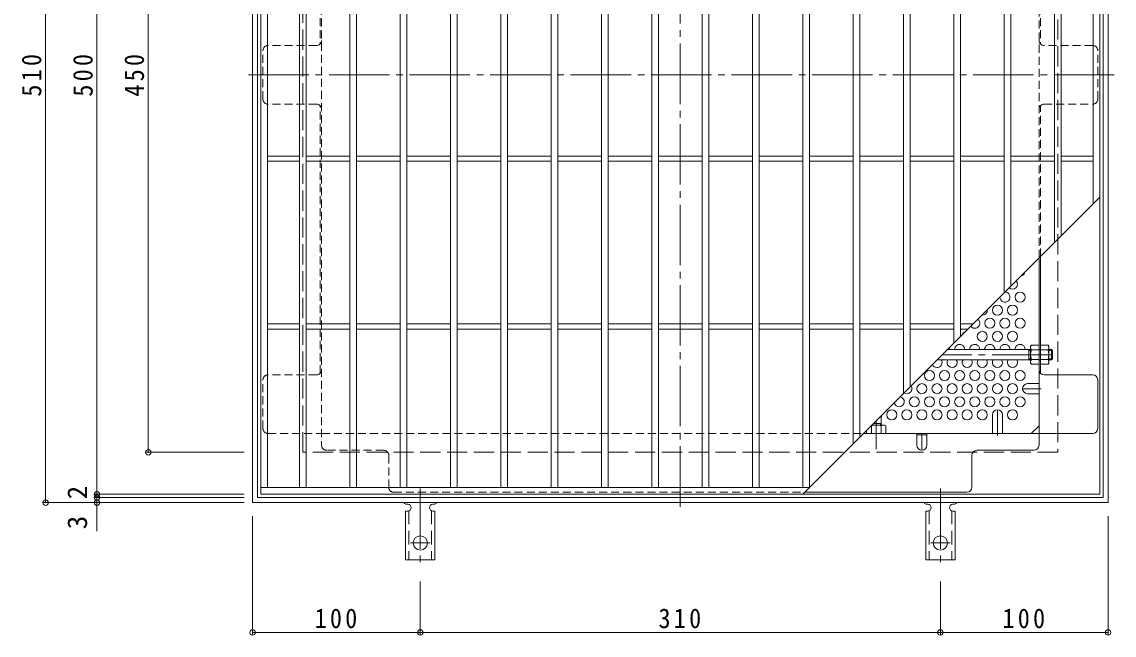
# Model space of a CAD drawing. Units: millimetres at full size, sheet at 1:4. Extents: x -744 to 1008, y -779 to 706.
# Drawn here: x -744 to -93, y -25 to 341 of the extents above; entities that cross this region are included whole.
import ezdxf
from ezdxf.enums import TextEntityAlignment as Align

# ---------------------------------------------------------------- set-up
doc = ezdxf.new("R2010")
doc.units = ezdxf.units.MM
doc.header["$LTSCALE"] = 4
doc.header["$PDMODE"] = 32
doc.header["$PDSIZE"] = 3.2
for name, pattern in [('CHAIN1', [8, 5, -1, 1, -1]), ('CHAIN2', [12, 9, -1, 1, -1]), ('DASHED1', [1.8, 1.2, -0.6]), ('DASHED2', [3, 2, -1]), ('DASHED3', [4, 3, -1])]:
    doc.linetypes.add(name, pattern=pattern)
for name, color, linetype, lineweight in [('A-1_躯体', 3, 'Continuous', 9), ('A-2_仕上', 3, 'Continuous', 9), ('A-4_その他', 7, 'Continuous', 9), ('A-6_寸法', 2, 'Continuous', 9), ('A-7_ハッチ', 2, 'Continuous', 9), ('A-8_記号', 2, 'Continuous', 9), ('A-A_ﾊｯﾁ-ﾜｸ', 3, 'Continuous', 9), ('A-B_ﾊｯﾁ', 2, 'Continuous', 9)]:
    doc.layers.add(name, color=color, linetype=linetype, lineweight=lineweight)
doc.styles.add('ＭＳ ゴシック', font='')
doc.styles.get('ＭＳ ゴシック').set_extended_font_data('MS Gothic')

msp = doc.modelspace()

# ---------------------------------------------------------------- linework, layer by layer
at = {"layer": 'A-1_躯体', "color": 2}
for p, q in [((-99.348, 560.989), (-99.348, 56.989)), ((-96.348, 563.989), (-96.348, 53.989)), ((-96.348, 53.989), (-606.348, 53.989)), ((-99.348, 56.989), (-603.349, 56.989))]:
    msp.add_line(p, q, dxfattribs=at)
at = {"layer": 'A-1_躯体', "color": 2, "linetype": 'DASHED3'}
for p, q in [((-126.348, 533.989), (-126.348, 83.989)), ((-126.348, 83.989), (-576.348, 83.989))]:
    msp.add_line(p, q, dxfattribs=at)
at = {"layer": 'A-1_躯体'}
for p, q in [((-142.548, 145.186), (-192.152, 145.186)), ((-143.548, 139.186), (-143.548, 145.186)), ((-143.548, 144.686), (-142.548, 144.686)), ((-130.048, 145.186), (-131.748, 145.186)), ((-131.748, 144.686), (-129.548, 144.686)), ((-130.048, 139.186), (-130.048, 145.186)), ((-130.048, 145.186), (-129.548, 144.686)), ((-129.548, 139.686), (-129.548, 144.686)), ((-142.548, 139.186), (-198.152, 139.186)), ((-143.548, 139.686), (-142.548, 139.686)), ((-131.748, 139.686), (-129.548, 139.686)), ((-130.048, 139.186), (-131.748, 139.186)), ((-130.048, 139.186), (-129.548, 139.686)), ((-231.548, 105.789), (-231.548, 100.186)), ((-237.048, 100.289), (-237.048, 100.186)), ((-236.152, 101.186), (-231.548, 101.186)), ((-232.048, 101.186), (-232.048, 100.186))]:
    msp.add_line(p, q, dxfattribs=at)
at = {"layer": 'A-1_躯体', "linetype": 'CHAIN2'}
for p, q in [((-129.548, 142.186), (-195.152, 142.186)), ((-234.548, 102.789), (-234.548, 85.953))]:
    msp.add_line(p, q, dxfattribs=at)
at = {"layer": 'A-1_躯体', "color": 2}
for points in [[(-606.348, 53.989), (-606.348, 563.989), (-96.348, 563.989)], [(-603.349, 56.989), (-603.349, 560.989), (-99.348, 560.989)]]:
    msp.add_lwpolyline(points, dxfattribs=at)
at = {"layer": 'A-1_躯体', "color": 2, "linetype": 'DASHED3'}
msp.add_lwpolyline([(-576.348, 83.989), (-576.348, 533.989), (-126.348, 533.989)], dxfattribs=at)
at = {"layer": 'A-2_仕上'}
for p, q in [((-601.348, 58.989), (-601.348, 558.989)), ((-597.348, 62.989), (-597.348, 554.989)), ((-578.349, 62.989), (-578.349, 554.989)), ((-574.349, 62.989), (-574.349, 554.989)), ((-548.349, 62.989), (-548.349, 554.989)), ((-544.349, 62.989), (-544.349, 554.989)), ((-518.349, 62.989), (-518.349, 554.989)), ((-514.349, 62.989), (-514.349, 554.989)), ((-488.348, 62.989), (-488.348, 554.989)), ((-484.349, 62.989), (-484.349, 554.989)), ((-458.348, 62.989), (-458.348, 554.989)), ((-454.348, 62.989), (-454.348, 554.989)), ((-428.348, 62.989), (-428.348, 554.989)), ((-424.348, 62.989), (-424.348, 554.989)), ((-398.348, 62.989), (-398.348, 554.989)), ((-394.348, 62.989), (-394.348, 554.989)), ((-368.348, 62.989), (-368.348, 554.989)), ((-364.348, 62.989), (-364.348, 554.989)), ((-338.348, 62.989), (-338.348, 554.989)), ((-334.348, 62.989), (-334.348, 554.989)), ((-308.348, 62.989), (-308.348, 554.989)), ((-304.348, 62.989), (-304.348, 554.989)), ((-278.348, 62.989), (-278.348, 554.989)), ((-274.348, 62.989), (-274.348, 554.989)), ((-248.348, 88.99), (-248.348, 554.989)), ((-244.348, 92.99), (-244.348, 554.989)), ((-218.347, 118.99), (-218.347, 554.989)), ((-214.348, 122.99), (-214.348, 554.989)), ((-188.347, 148.99), (-188.347, 554.989)), ((-184.347, 152.99), (-184.347, 554.989)), ((-158.347, 178.99), (-158.347, 554.989)), ((-154.347, 182.99), (-154.347, 554.989)), ((-128.347, 208.99), (-128.347, 554.989)), ((-124.347, 212.99), (-124.347, 554.989)), ((-105.348, 554.989), (-105.348, 231.989)), ((-101.348, 558.989), (-101.348, 58.989)), ((-597.348, 260.489), (-578.349, 260.489)), ((-574.349, 260.489), (-548.349, 260.489)), ((-544.349, 260.489), (-518.349, 260.489)), ((-514.349, 260.489), (-488.348, 260.489)), ((-484.349, 260.489), (-458.348, 260.489)), ((-454.348, 260.489), (-428.348, 260.489)), ((-424.348, 260.489), (-398.348, 260.489)), ((-394.348, 260.489), (-368.348, 260.489)), ((-364.348, 260.489), (-338.348, 260.489)), ((-334.348, 260.489), (-308.348, 260.489)), ((-304.348, 260.489), (-278.348, 260.489)), ((-274.348, 260.489), (-248.348, 260.489)), ((-244.348, 260.489), (-218.347, 260.489)), ((-214.348, 260.489), (-188.347, 260.489)), ((-184.347, 260.489), (-158.347, 260.489)), ((-154.347, 260.489), (-128.347, 260.489)), ((-105.348, 260.489), (-124.347, 260.489)), ((-597.348, 257.489), (-578.349, 257.489)), ((-574.349, 257.489), (-548.349, 257.489)), ((-544.349, 257.489), (-518.349, 257.489)), ((-514.349, 257.489), (-488.348, 257.489)), ((-484.349, 257.489), (-458.348, 257.489)), ((-454.348, 257.489), (-428.348, 257.489)), ((-424.348, 257.489), (-398.348, 257.489)), ((-394.348, 257.489), (-368.348, 257.489)), ((-364.348, 257.489), (-338.348, 257.489)), ((-334.348, 257.489), (-308.348, 257.489)), ((-304.348, 257.489), (-278.348, 257.489)), ((-274.348, 257.489), (-248.348, 257.489)), ((-244.348, 257.489), (-218.347, 257.489)), ((-214.348, 257.489), (-188.347, 257.489)), ((-184.347, 257.489), (-158.347, 257.489)), ((-154.347, 257.489), (-128.347, 257.489)), ((-105.348, 257.489), (-124.347, 257.489)), ((-101.348, 235.989), (-278.348, 58.989)), ((-101.348, 235.989), (-278.348, 58.989)), ((-597.348, 160.489), (-578.349, 160.489)), ((-597.348, 157.489), (-578.349, 157.489)), ((-574.349, 160.489), (-548.349, 160.489)), ((-574.349, 157.489), (-548.349, 157.489)), ((-544.349, 160.489), (-518.349, 160.489)), ((-544.349, 157.489), (-518.349, 157.489)), ((-514.349, 160.489), (-488.348, 160.489)), ((-514.349, 157.489), (-488.348, 157.489)), ((-484.349, 160.489), (-458.348, 160.489)), ((-484.349, 157.489), (-458.348, 157.489)), ((-454.348, 160.489), (-428.348, 160.489)), ((-454.348, 157.489), (-428.348, 157.489)), ((-424.348, 160.489), (-398.348, 160.489)), ((-424.348, 157.489), (-398.348, 157.489)), ((-394.348, 160.489), (-368.348, 160.489)), ((-394.348, 157.489), (-368.348, 157.489)), ((-364.348, 160.489), (-338.348, 160.489)), ((-364.348, 157.489), (-338.348, 157.489)), ((-334.348, 160.489), (-308.348, 160.489)), ((-334.348, 157.489), (-308.348, 157.489)), ((-304.348, 160.489), (-278.348, 160.489)), ((-304.348, 157.489), (-278.348, 157.489)), ((-274.348, 160.489), (-248.348, 160.489)), ((-274.348, 157.489), (-248.348, 157.489)), ((-244.348, 160.489), (-218.347, 160.489)), ((-244.348, 157.489), (-218.347, 157.489)), ((-214.348, 160.489), (-188.347, 160.489)), ((-214.348, 157.489), (-188.347, 157.489)), ((-184.347, 160.489), (-176.848, 160.489)), ((-184.347, 157.489), (-179.849, 157.489)), ((-601.348, 62.989), (-274.348, 62.989)), ((-101.348, 58.989), (-601.348, 58.989))]:
    msp.add_line(p, q, dxfattribs=at)
at = {"layer": 'A-4_その他'}
for p, q in [((-729.689, 563.989), (-729.689, 53.989)), ((-699.084, 558.989), (-699.084, 58.989)), ((-668.479, 533.989), (-668.479, 83.989)), ((-669.679, 83.989), (-611.349, 83.989)), ((-700.284, 58.989), (-611.349, 58.989)), ((-699.084, 58.989), (-699.084, 56.989)), ((-730.889, 53.989), (-611.349, 53.989)), ((-700.284, 56.989), (-611.349, 56.989)), ((-699.084, 56.989), (-699.084, 36.981)), ((-606.348, -24.588), (-606.348, 45.989)), ((-96.348, -24.588), (-96.348, 45.989)), ((-506.348, -24.588), (-506.348, 7.057)), ((-196.348, -24.588), (-196.348, 7.057)), ((-606.348, -23.388), (-506.348, -23.388)), ((-506.348, -23.388), (-196.348, -23.388)), ((-196.348, -23.388), (-96.348, -23.388))]:
    msp.add_line(p, q, dxfattribs=at)
for p in [(-668.479, 83.989), (-699.084, 58.989), (-729.689, 53.989), (-699.084, 56.989), (-699.084, 53.989), (-606.348, -23.388), (-506.348, -23.388), (-196.348, -23.388), (-96.348, -23.388)]:
    msp.add_point(p, dxfattribs=at)
at = {"layer": 'A-6_寸法'}
for centre in [(-148.848, 176.487), (-162.348, 168.693), (-153.348, 168.693), (-166.848, 160.899), (-157.848, 160.899), (-148.848, 160.899), (-171.348, 153.104), (-162.348, 153.104), (-153.348, 153.104), (-202.848, 129.722), (-193.848, 129.722), (-184.848, 129.722), (-175.848, 129.722), (-166.848, 129.722), (-157.848, 129.722), (-148.848, 129.722), (-207.348, 121.928), (-198.348, 121.928), (-189.348, 121.928), (-180.348, 121.928), (-171.348, 121.928), (-162.348, 121.928), (-153.348, 121.928), (-211.848, 114.133), (-202.848, 114.133), (-193.848, 114.133), (-184.848, 114.133), (-175.848, 114.133), (-166.848, 114.133), (-157.848, 114.133), (-148.848, 114.133), (-225.348, 106.339), (-216.348, 106.339), (-207.348, 106.339), (-198.348, 106.339), (-189.348, 106.339), (-180.348, 106.339), (-171.348, 106.339), (-153.348, 106.339)]:
    msp.add_circle(centre, 3, dxfattribs=at)
for centre, start, end in [((-148.848, 192.076), 282.70722, 347.29278), ((-153.348, 184.281), 228.9492, 41.0508), ((-157.848, 176.487), 179.96123, 90.03877), ((-175.848, 160.899), 216.99966, 53.00034), ((-171.348, 168.693), 264.58915, 5.41085), ((-180.348, 153.104), 111.29624, 158.70376), ((-193.848, 145.31), 357.61786, 19.58149), ((-184.848, 145.31), 357.61786, 182.38214), ((-175.848, 145.31), 357.61786, 182.38214), ((-166.848, 145.31), 357.61786, 182.38214), ((-157.848, 145.31), 357.61786, 182.38214), ((-148.848, 145.31), 357.61786, 182.38214), ((-198.348, 137.516), 204.68201, 33.81492), ((-189.348, 137.516), 146.18508, 33.81492), ((-180.348, 137.516), 146.18508, 33.81492), ((-171.348, 137.516), 146.18508, 33.81492), ((-162.348, 137.516), 146.18508, 33.81492), ((-153.348, 137.516), 146.18508, 33.81492), ((-216.348, 121.928), 237.77811, 32.22189), ((-220.848, 114.133), 191.26992, 78.73008), ((-234.348, 106.339), 338.96053, 352.85353)]:
    msp.add_arc(centre, 3, start, end, dxfattribs=at)
at = {"layer": 'A-7_ハッチ', "linetype": 'CHAIN2'}
for p, q in [((-351.348, 567.586), (-351.348, 50.392)), ((-92.751, 308.989), (-609.945, 308.989))]:
    msp.add_line(p, q, dxfattribs=at)
at = {"layer": 'A-7_ハッチ', "linetype": 'DASHED1'}
for p, q in [((-565.148, 529.793), (-565.148, 88.186)), ((-137.548, 199.789), (-137.548, 529.793)), ((-565.948, 486.831), (-565.948, 327.45)), ((-136.748, 486.836), (-136.748, 327.45)), ((-568.148, 326.489), (-597.152, 326.489)), ((-105.545, 326.489), (-134.548, 326.489)), ((-600.152, 294.489), (-600.152, 323.489)), ((-102.545, 294.489), (-102.545, 323.489)), ((-568.148, 291.489), (-597.152, 291.489)), ((-565.948, 131.147), (-565.948, 290.528)), ((-136.748, 200.589), (-136.748, 290.528)), ((-134.548, 291.489), (-105.545, 291.489)), ((-136.748, 145.186), (-137.548, 145.186)), ((-136.748, 138.986), (-137.548, 138.986)), ((-600.152, 98.186), (-600.152, 127.186)), ((-568.148, 130.186), (-597.152, 130.186)), ((-597.152, 95.186), (-565.148, 95.186)), ((-565.148, 95.186), (-242.152, 95.186)), ((-528.147, 85.186), (-562.148, 85.186)), ((-525.147, 82.186), (-525.147, 63.186)), ((-522.147, 60.186), (-277.152, 60.186))]:
    msp.add_line(p, q, dxfattribs=at)
at = {"layer": 'A-7_ハッチ'}
for p, q in [((-137.548, 88.186), (-137.548, 199.789)), ((-136.748, 131.147), (-136.748, 200.589)), ((-105.545, 130.186), (-134.548, 130.186)), ((-102.545, 98.186), (-102.545, 127.186)), ((-142.16, 95.186), (-137.548, 99.798)), ((-242.152, 95.186), (-105.545, 95.186)), ((-210.348, 94.386), (-204.348, 94.386)), ((-174.549, 85.186), (-140.548, 85.186)), ((-177.549, 63.186), (-177.549, 82.186)), ((-277.152, 60.186), (-180.549, 60.186))]:
    msp.add_line(p, q, dxfattribs=at)
at = {"layer": 'A-7_ハッチ', "linetype": 'DASHED1'}
for centre, start, end in [((-597.152, 323.489), 90, 180), ((-568.148, 329.489), 270, 0), ((-134.548, 329.489), 180, 270), ((-105.545, 323.489), 0, 90), ((-597.152, 294.489), 180, 270), ((-105.545, 294.489), 270, 0), ((-568.148, 288.489), 0, 90), ((-134.548, 288.489), 90, 180), ((-568.148, 133.186), 270, 0), ((-597.152, 127.186), 90, 180), ((-597.152, 98.186), 180, 270), ((-562.148, 88.186), 180, 270), ((-528.147, 82.186), 0, 90), ((-522.147, 63.186), 180, 270)]:
    msp.add_arc(centre, 3, start, end, dxfattribs=at)
at = {"layer": 'A-7_ハッチ'}
for centre, start, end in [((-134.548, 133.186), 180, 270), ((-105.545, 127.186), 0, 90), ((-105.545, 98.186), 270, 0), ((-174.549, 82.186), 90, 180), ((-140.548, 88.186), 270, 0), ((-180.549, 63.186), 270, 0)]:
    msp.add_arc(centre, 3, start, end, dxfattribs=at)
at = {"layer": 'A-8_記号'}
for p, q in [((-144.348, 124.928), (-137.548, 124.928)), ((-144.348, 118.928), (-137.548, 118.928)), ((-165.348, 106.336), (-165.348, 95.186)), ((-159.348, 106.336), (-159.348, 95.186)), ((-210.348, 88.185), (-210.348, 95.186)), ((-204.348, 88.185), (-204.348, 95.186))]:
    msp.add_line(p, q, dxfattribs=at)
at = {"layer": 'A-8_記号', "linetype": 'CHAIN1'}
for p, q in [((-136.348, 121.928), (-147.348, 121.928)), ((-162.348, 93.986), (-162.348, 109.336)), ((-207.348, 95.186), (-207.348, 85.185))]:
    msp.add_line(p, q, dxfattribs=at)
at = {"layer": 'A-8_記号'}
for centre, start, end in [((-144.348, 121.928), 90, 270), ((-162.348, 106.336), 0, 180), ((-207.348, 88.185), 180, 0)]:
    msp.add_arc(centre, 3, start, end, dxfattribs=at)
at = {"layer": 'A-A_ﾊｯﾁ-ﾜｸ', "color": 7, "linetype": 'CHAIN2'}
for p, q in [((-506.348, 62.457), (-506.348, 15.057)), ((-196.348, 62.457), (-196.348, 15.057)), ((-512.124, 29.989), (-500.572, 29.989)), ((-202.124, 29.989), (-190.572, 29.989))]:
    msp.add_line(p, q, dxfattribs=at)
at = {"layer": 'A-A_ﾊｯﾁ-ﾜｸ'}
for p, q in [((-514.348, 52.989), (-513.848, 52.989)), ((-498.853, 52.989), (-498.34, 52.989)), ((-204.348, 52.989), (-203.848, 52.989)), ((-188.853, 52.989), (-188.34, 52.989)), ((-515.098, 48.989), (-513.848, 48.989)), ((-515.098, 48.989), (-515.098, 19.989)), ((-497.598, 48.989), (-498.848, 48.989)), ((-497.598, 48.989), (-497.598, 19.989)), ((-205.098, 48.989), (-203.848, 48.989)), ((-205.098, 48.989), (-205.098, 19.989)), ((-187.598, 48.989), (-188.848, 48.989)), ((-187.598, 48.989), (-187.598, 19.989)), ((-497.598, 19.989), (-515.098, 19.989)), ((-187.598, 19.989), (-205.098, 19.989))]:
    msp.add_line(p, q, dxfattribs=at)
at = {"layer": 'A-A_ﾊｯﾁ-ﾜｸ', "linetype": 'DASHED2'}
for p, q in [((-513.098, 49.135), (-513.098, 19.989)), ((-499.598, 49.135), (-499.598, 19.989)), ((-203.098, 49.135), (-203.098, 19.989)), ((-189.598, 49.135), (-189.598, 19.989))]:
    msp.add_line(p, q, dxfattribs=at)
at = {"layer": 'A-A_ﾊｯﾁ-ﾜｸ'}
for centre in [(-506.348, 29.989), (-196.348, 29.989)]:
    msp.add_circle(centre, 4.25, dxfattribs=at)
for centre, start, end in [((-514.348, 54.989), 209.99951, 269.72403), ((-513.848, 50.989), 270, 90), ((-498.848, 50.989), 90.13329, 270), ((-498.348, 54.989), 270.24162, 330.00072), ((-204.348, 54.989), 209.99951, 269.72403), ((-203.848, 50.989), 270, 90), ((-188.848, 50.989), 90.13329, 270), ((-188.348, 54.989), 270.24162, 330.00072)]:
    msp.add_arc(centre, 2, start, end, dxfattribs=at)
at = {"layer": 'A-B_ﾊｯﾁ'}
for p, q in [((-142.548, 147.185), (-142.115, 147.936)), ((-142.548, 137.186), (-142.548, 147.185)), ((-137.548, 147.936), (-142.115, 147.936)), ((-142.115, 145.049), (-137.548, 145.049)), ((-137.548, 136.436), (-137.548, 147.936)), ((-136.748, 136.436), (-136.748, 147.936)), ((-136.748, 147.936), (-132.181, 147.936)), ((-132.181, 145.049), (-136.748, 145.049)), ((-131.748, 147.185), (-132.181, 147.936)), ((-131.748, 137.186), (-131.748, 147.185)), ((-142.548, 137.186), (-142.115, 136.436)), ((-142.115, 139.322), (-137.548, 139.322)), ((-132.181, 139.322), (-136.748, 139.322)), ((-131.748, 137.186), (-132.181, 136.436)), ((-137.548, 136.436), (-142.115, 136.436)), ((-136.748, 136.436), (-132.181, 136.436)), ((-237.411, 99.752), (-237.411, 95.186)), ((-237.152, 100.186), (-229.548, 100.186)), ((-231.685, 99.752), (-231.685, 95.186)), ((-229.548, 100.186), (-228.798, 99.752)), ((-240.298, 95.186), (-240.298, 97.039))]:
    msp.add_line(p, q, dxfattribs=at)
msp.add_lwpolyline([(-240.298, 95.186), (-228.798, 95.186), (-228.798, 99.752)], dxfattribs=at)
for centre, radius, start, end in [((-139.266, 146.291), 3.29, 149.99998, 176.07924), ((-139.813, 146.526), 2.735, 180.2103, 212.68507), ((-132.865, 142.186), 9.683, 162.79973, 197.20026), ((-135.03, 146.291), 3.29, 3.92076, 30.00002), ((-134.483, 146.526), 2.735, 327.31493, 359.7897), ((-141.431, 142.186), 9.683, 342.79974, 17.20027), ((-139.813, 137.845), 2.735, 147.31491, 179.78969), ((-139.266, 138.08), 3.29, 183.92075, 210), ((-134.483, 137.845), 2.735, 0.21031, 32.68509), ((-135.03, 138.08), 3.29, 330, 356.07925), ((-238.888, 97.451), 2.735, 57.31491, 59.95843), ((-234.548, 90.503), 9.683, 72.79973, 107.20026), ((-230.208, 97.451), 2.735, 90.2103, 122.68507), ((-230.443, 96.904), 3.29, 59.99998, 86.07924)]:
    msp.add_arc(centre, radius, start, end, dxfattribs=at)

# ---------------------------------------------------------------- texts
at = {"layer": 'A-4_その他', "color": 2, "style": 'ＭＳ ゴシック'}
for s, p in [('2', (-701.484, 56.029)), ('3', (-701.484, 38.174))]:
    msp.add_text(s, height=11.73, rotation=90, dxfattribs=at).set_placement(p, align=Align.BOTTOM_LEFT)
at = {"layer": 'A-4_その他', "color": 2, "char_height": 11.73, "attachment_point": 7, "rotation": 90, "style": 'ＭＳ ゴシック'}
for s, insert in [('\\T1.27;\\W0.9;510', (-732.089, 295.989)), ('\\T1.27;\\W0.9;500', (-701.484, 295.989)), ('\\T1.27;\\W0.9;450', (-670.879, 295.989))]:
    msp.add_mtext(s, dxfattribs=dict(at, insert=insert))
at = {"layer": 'A-4_その他', "color": 2, "char_height": 11.73, "attachment_point": 7, "style": 'ＭＳ ゴシック'}
for s, insert in [('\\T1.27;\\W0.9;100', (-569.348, -20.988)), ('\\T1.27;\\W0.9;310', (-364.348, -20.988)), ('\\T1.27;\\W0.9;100', (-159.348, -20.988))]:
    msp.add_mtext(s, dxfattribs=dict(at, insert=insert))

doc.saveas('drawing.dxf')
